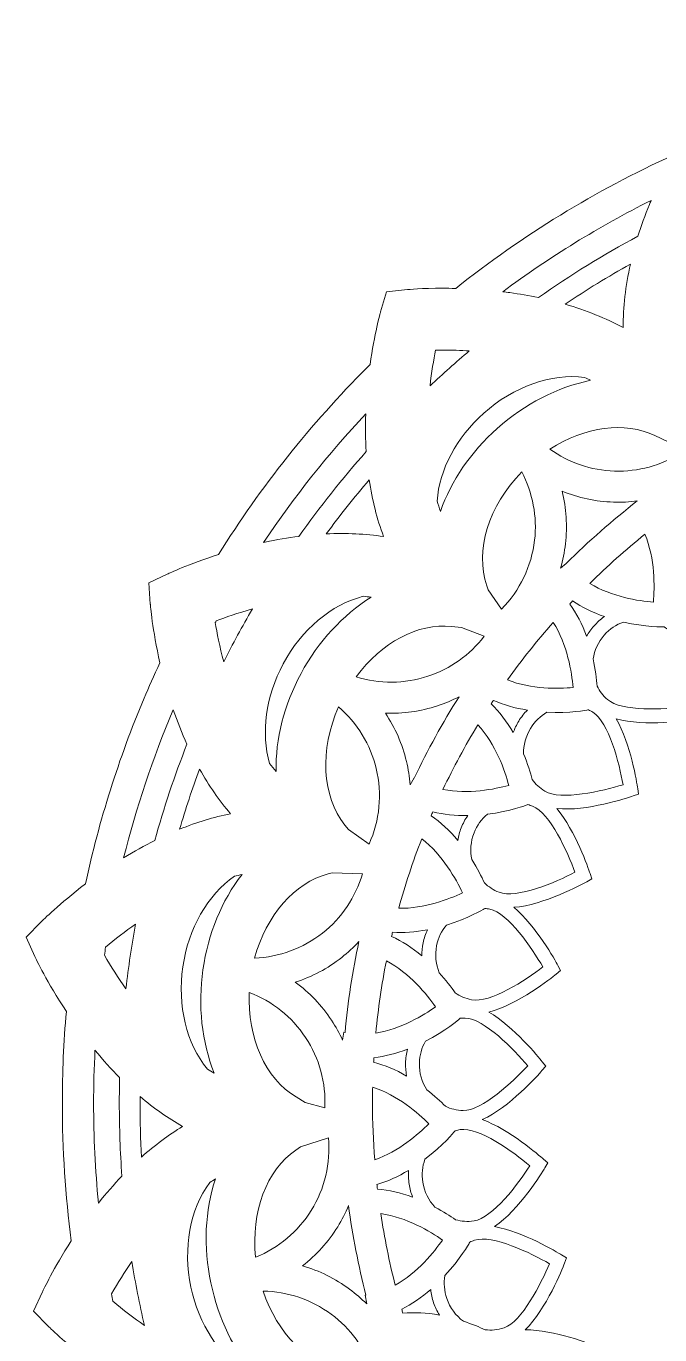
# Model space of a CAD drawing. Header units: millimetres. Extents: x 37 to 1687, y -819 to -120.
# Drawn here: x 1036.1 to 1127.8, y -319.3 to -129.8 of the extents above; entities that cross this region are included whole.
import ezdxf

# ---------------------------------------------------------------- set-up
doc = ezdxf.new("R2010")
doc.units = ezdxf.units.MM
doc.header["$MEASUREMENT"] = 0
doc.layers.add('Layer 5', color=7, linetype='Continuous')

msp = doc.modelspace()

# ---------------------------------------------------------------- linework, layer by layer
at = {"layer": 'Layer 5', "lineweight": 0}
for points, knots in [([(1346.77, -307.06), (1346.6, -306.69), (1345.06, -303.38), (1342.23, -299.1), (1342.62, -294.7), (1342.81, -290.22), (1342.81, -285.78), (1342.81, -279.13), (1342.37, -272.43), (1341.51, -265.88), (1344.12, -261.87), (1345.54, -258.81), (1345.69, -258.47), (1345.69, -258.47), (1346.97, -255.67), (1346.97, -255.67), (1346.97, -255.67), (1344.8, -253.47), (1344.8, -253.47), (1344.52, -253.19), (1341.99, -250.65), (1337.95, -247.65), (1336.13, -240.68), (1333.78, -233.77), (1330.96, -227.11), (1329.4, -223.42), (1327.64, -219.69), (1325.72, -216.01), (1326.71, -211.51), (1326.96, -208.3), (1326.97, -208.17), (1326.97, -208.17), (1327.2, -205.11), (1327.2, -205.11), (1327.2, -205.11), (1324.42, -203.78), (1324.42, -203.78), (1324.29, -203.72), (1321.23, -202.27), (1316.62, -200.84), (1311.35, -193.12), (1305.31, -185.84), (1298.66, -179.19), (1296.97, -177.5), (1295.19, -175.81), (1293.39, -174.17), (1292.77, -170.05), (1292, -167.34), (1291.97, -167.22), (1291.97, -167.22), (1291.13, -164.28), (1291.13, -164.28), (1291.13, -164.28), (1288.08, -163.98), (1288.08, -163.98), (1287.86, -163.96), (1285.88, -163.78), (1282.93, -163.78), (1282.19, -163.78), (1281.44, -163.79), (1280.68, -163.81), (1271.39, -157.05), (1261.32, -151.36), (1250.74, -146.88), (1249.96, -146.55), (1249.13, -146.21), (1248.21, -145.84), (1246.41, -142.65), (1244.97, -140.67), (1244.91, -140.58), (1244.91, -140.58), (1243.12, -138.12), (1243.12, -138.12), (1243.12, -138.12), (1240.16, -138.87), (1240.16, -138.87), (1240.05, -138.9), (1237.52, -139.54), (1233.91, -140.92), (1221.7, -137.39), (1209.01, -135.43), (1196.17, -135.09), (1193.57, -132.89), (1191.69, -131.61), (1191.48, -131.47), (1191.48, -131.47), (1188.96, -129.77), (1188.96, -129.77), (1188.96, -129.77), (1186.44, -131.47), (1186.44, -131.47), (1186.21, -131.62), (1184.16, -133.02), (1181.37, -135.41), (1168.61, -136.3), (1156.03, -138.8), (1143.98, -142.86), (1140.68, -141.62), (1138.39, -141.03), (1138.13, -140.96), (1138.13, -140.96), (1135.17, -140.22), (1135.17, -140.22), (1135.17, -140.22), (1133.38, -142.68), (1133.38, -142.68), (1133.31, -142.78), (1131.73, -144.96), (1129.8, -148.45), (1118.56, -153.55), (1107.96, -160.04), (1098.28, -167.75), (1097.56, -167.73), (1096.98, -167.72), (1096.44, -167.72), (1093.38, -167.72), (1091.37, -167.92), (1091.29, -167.92), (1091.29, -167.92), (1088.24, -168.22), (1088.24, -168.22), (1088.24, -168.22), (1087.4, -171.16), (1087.4, -171.16), (1087.36, -171.29), (1086.51, -174.32), (1085.88, -178.78), (1085.86, -178.8), (1085.83, -178.83), (1085.8, -178.86), (1085.69, -178.97), (1085.58, -179.08), (1085.46, -179.19), (1077.27, -187.39), (1070.03, -196.5), (1063.95, -206.28), (1059.58, -207.68), (1056.72, -209.03), (1056.6, -209.09), (1056.6, -209.09), (1053.82, -210.41), (1053.82, -210.41), (1053.82, -210.41), (1054.05, -213.47), (1054.05, -213.47), (1054.06, -213.62), (1054.34, -217.15), (1055.45, -221.98), (1054.58, -223.84), (1053.83, -225.51), (1053.16, -227.11), (1049.48, -235.79), (1046.63, -244.84), (1044.66, -254.01), (1040.86, -256.88), (1038.5, -259.24), (1038.24, -259.51), (1038.24, -259.51), (1036.07, -261.7), (1036.07, -261.7), (1036.07, -261.7), (1037.35, -264.51), (1037.35, -264.51), (1037.52, -264.88), (1039.06, -268.2), (1041.89, -272.47), (1041.5, -276.87), (1041.31, -281.35), (1041.31, -285.78), (1041.31, -292.44), (1041.75, -299.14), (1042.61, -305.69), (1040.01, -309.69), (1038.59, -312.76), (1038.43, -313.1), (1038.43, -313.1), (1037.15, -315.9), (1037.15, -315.9), (1037.15, -315.9), (1039.32, -318.1), (1039.32, -318.1), (1039.6, -318.38), (1042.13, -320.91), (1046.17, -323.92), (1047.99, -330.9), (1050.34, -337.8), (1053.16, -344.46), (1054.72, -348.15), (1056.48, -351.88), (1058.4, -355.56), (1057.42, -360.05), (1057.16, -363.26), (1057.15, -363.4), (1057.15, -363.4), (1056.92, -366.46), (1056.92, -366.46), (1056.92, -366.46), (1059.7, -367.79), (1059.7, -367.79), (1059.83, -367.85), (1062.9, -369.3), (1067.5, -370.73), (1072.77, -378.45), (1078.81, -385.73), (1085.46, -392.38), (1087.15, -394.07), (1088.92, -395.76), (1090.73, -397.4), (1091.33, -401.4), (1092.07, -404.05), (1092.15, -404.35), (1092.15, -404.35), (1092.99, -407.28), (1092.99, -407.28), (1092.99, -407.28), (1096.04, -407.59), (1096.04, -407.59), (1096.12, -407.59), (1098.11, -407.79), (1101.19, -407.79), (1101.92, -407.79), (1102.68, -407.78), (1103.45, -407.76), (1112.73, -414.52), (1122.8, -420.21), (1133.38, -424.69), (1134.15, -425.01), (1134.98, -425.35), (1135.91, -425.73), (1137.66, -428.83), (1139.05, -430.77), (1139.21, -430.98), (1139.21, -430.98), (1141, -433.45), (1141, -433.45), (1141, -433.45), (1143.96, -432.7), (1143.96, -432.7), (1144.07, -432.67), (1146.6, -432.03), (1150.21, -430.65), (1162.42, -434.18), (1175.11, -436.14), (1187.95, -436.48), (1190.54, -438.67), (1192.43, -439.96), (1192.64, -440.1), (1192.64, -440.1), (1195.16, -441.8), (1195.16, -441.8), (1195.16, -441.8), (1197.68, -440.1), (1197.68, -440.1), (1197.91, -439.95), (1199.96, -438.55), (1202.75, -436.16), (1215.51, -435.27), (1228.09, -432.77), (1240.14, -428.71), (1243.53, -429.98), (1245.89, -430.58), (1245.99, -430.6), (1245.99, -430.6), (1248.95, -431.35), (1248.95, -431.35), (1248.95, -431.35), (1250.74, -428.89), (1250.74, -428.89), (1250.81, -428.79), (1252.4, -426.61), (1254.33, -423.12), (1265.57, -418.02), (1276.17, -411.53), (1285.84, -403.82), (1286.55, -403.84), (1287.13, -403.85), (1287.68, -403.85), (1290.75, -403.85), (1292.75, -403.65), (1292.83, -403.65), (1292.83, -403.65), (1295.88, -403.34), (1295.88, -403.34), (1295.88, -403.34), (1296.72, -400.41), (1296.72, -400.41), (1296.76, -400.28), (1297.61, -397.26), (1298.24, -392.79), (1298.27, -392.76), (1298.3, -392.73), (1298.33, -392.7), (1298.44, -392.6), (1298.55, -392.49), (1298.66, -392.38), (1306.85, -384.18), (1314.09, -375.07), (1320.17, -365.28), (1324.42, -363.93), (1327.21, -362.62), (1327.52, -362.48), (1327.52, -362.48), (1330.3, -361.15), (1330.3, -361.15), (1330.3, -361.15), (1330.07, -358.1), (1330.07, -358.1), (1330.06, -357.95), (1329.79, -354.43), (1328.67, -349.58), (1329.54, -347.73), (1330.29, -346.05), (1330.96, -344.46), (1334.64, -335.78), (1337.5, -326.73), (1339.46, -317.56), (1343.26, -314.69), (1345.62, -312.33), (1345.88, -312.06), (1345.88, -312.06), (1348.05, -309.87), (1348.05, -309.87), (1348.05, -309.87), (1346.77, -307.06), (1346.77, -307.06)], [0, 0, 0, 0, 1, 1, 1, 2, 2, 2, 3, 3, 3, 4, 4, 4, 5, 5, 5, 6, 6, 6, 7, 7, 7, 8, 8, 8, 9, 9, 9, 10, 10, 10, 11, 11, 11, 12, 12, 12, 13, 13, 13, 14, 14, 14, 15, 15, 15, 16, 16, 16, 17, 17, 17, 18, 18, 18, 19, 19, 19, 20, 20, 20, 21, 21, 21, 22, 22, 22, 23, 23, 23, 24, 24, 24, 25, 25, 25, 26, 26, 26, 27, 27, 27, 28, 28, 28, 29, 29, 29, 30, 30, 30, 31, 31, 31, 32, 32, 32, 33, 33, 33, 34, 34, 34, 35, 35, 35, 36, 36, 36, 37, 37, 37, 38, 38, 38, 39, 39, 39, 40, 40, 40, 41, 41, 41, 42, 42, 42, 43, 43, 43, 44, 44, 44, 45, 45, 45, 46, 46, 46, 47, 47, 47, 48, 48, 48, 49, 49, 49, 50, 50, 50, 51, 51, 51, 52, 52, 52, 53, 53, 53, 54, 54, 54, 55, 55, 55, 56, 56, 56, 57, 57, 57, 58, 58, 58, 59, 59, 59, 60, 60, 60, 61, 61, 61, 62, 62, 62, 63, 63, 63, 64, 64, 64, 65, 65, 65, 66, 66, 66, 67, 67, 67, 68, 68, 68, 69, 69, 69, 70, 70, 70, 71, 71, 71, 72, 72, 72, 73, 73, 73, 74, 74, 74, 75, 75, 75, 76, 76, 76, 77, 77, 77, 78, 78, 78, 79, 79, 79, 80, 80, 80, 81, 81, 81, 82, 82, 82, 83, 83, 83, 84, 84, 84, 85, 85, 85, 86, 86, 86, 87, 87, 87, 88, 88, 88, 89, 89, 89, 90, 90, 90, 91, 91, 91, 92, 92, 92, 93, 93, 93, 94, 94, 94, 95, 95, 95, 96, 96, 96, 97, 97, 97, 98, 98, 98, 99, 99, 99, 100, 100, 100, 101, 101, 101, 102, 102, 102, 103, 103, 103, 104, 104, 104, 105, 105, 105, 106, 106, 106, 107, 107, 107, 108, 108, 108, 108]), ([(1126.59, -155), (1126.51, -155.2), (1126.43, -155.4), (1126.34, -155.6), (1125.71, -157.14), (1125.15, -158.67), (1124.67, -160.19), (1119.69, -162.87), (1114.88, -165.83), (1110.26, -169.08), (1108.91, -168.79), (1107.52, -168.55), (1106.11, -168.36), (1105.78, -168.31), (1105.44, -168.27), (1105.09, -168.23), (1111.86, -163.21), (1119.08, -158.77), (1126.59, -155)], [0, 0, 0, 0, 1, 1, 1, 2, 2, 2, 3, 3, 3, 4, 4, 4, 5, 5, 5, 6, 6, 6, 6]), ([(1122.54, -173.41), (1120.03, -172.06), (1117.2, -170.93), (1114.14, -170.04), (1117.21, -167.97), (1120.36, -166.03), (1123.59, -164.22), (1122.87, -167.4), (1122.51, -170.5), (1122.54, -173.41)], [0, 0, 0, 0, 1, 1, 1, 2, 2, 2, 3, 3, 3, 3]), ([(1096.44, -176.68), (1097.72, -176.68), (1098.99, -176.73), (1100.25, -176.8), (1098.32, -178.43), (1096.42, -180.12), (1094.57, -181.87), (1094.79, -179.85), (1095.09, -178.08), (1095.36, -176.69), (1095.71, -176.69), (1096.07, -176.68), (1096.44, -176.68)], [0, 0, 0, 0, 1, 1, 1, 2, 2, 2, 3, 3, 3, 4, 4, 4, 4]), ([(1104.31, -188.02), (1100.44, -191.48), (1097.63, -195.59), (1096.07, -200.04), (1095.9, -199.55), (1095.74, -199.05), (1095.59, -198.54), (1095.92, -194), (1098.38, -189.37), (1102.34, -185.83), (1106.68, -181.95), (1112.14, -180.02), (1116.96, -180.64), (1117.25, -180.77), (1117.54, -180.92), (1117.82, -181.06), (1113.01, -182.05), (1108.28, -184.47), (1104.31, -188.02)], [0, 0, 0, 0, 1, 1, 1, 2, 2, 2, 3, 3, 3, 4, 4, 4, 5, 5, 5, 6, 6, 6, 6]), ([(1085.25, -185.93), (1085.19, -187.79), (1085.21, -189.61), (1085.33, -191.38), (1081.84, -195.31), (1078.59, -199.4), (1075.58, -203.66), (1073.97, -203.86), (1072.33, -204.14), (1070.68, -204.49), (1070.61, -204.5), (1070.54, -204.52), (1070.47, -204.54), (1074.86, -197.98), (1079.82, -191.73), (1085.25, -185.93)], [0, 0, 0, 0, 1, 1, 1, 2, 2, 2, 3, 3, 3, 4, 4, 4, 5, 5, 5, 5]), ([(1121.3, -194.2), (1117.87, -194.1), (1114.65, -193), (1111.91, -191.02), (1117.03, -187.74), (1122.78, -186.98), (1127.13, -189.06), (1127.13, -189.06), (1129.06, -189.99), (1129.06, -189.99), (1129.06, -189.99), (1130.89, -191.59), (1130.89, -191.59), (1128.02, -193.41), (1124.72, -194.31), (1121.3, -194.2)], [0, 0, 0, 0, 1, 1, 1, 2, 2, 2, 3, 3, 3, 4, 4, 4, 5, 5, 5, 5]), ([(1109.71, -204.22), (1109.27, -207.99), (1107.59, -211.5), (1104.92, -214.2), (1104.92, -214.2), (1102.99, -211.39), (1102.99, -211.39), (1102.99, -211.39), (1102.79, -210.81), (1102.79, -210.81), (1101.03, -205.75), (1103.06, -199.23), (1107.84, -194.33), (1109.44, -197.34), (1110.1, -200.81), (1109.71, -204.22)], [0, 0, 0, 0, 1, 1, 1, 2, 2, 2, 3, 3, 3, 4, 4, 4, 5, 5, 5, 5]), ([(1087.84, -203.68), (1085.24, -203.29), (1082.45, -203.17), (1079.53, -203.31), (1081.51, -200.63), (1083.58, -198.01), (1085.75, -195.46), (1086.19, -198.4), (1086.89, -201.16), (1087.84, -203.68)], [0, 0, 0, 0, 1, 1, 1, 2, 2, 2, 3, 3, 3, 3]), ([(1239.07, -350.68), (1239.07, -350.68), (1238.9, -351.5), (1238.9, -351.5), (1238.74, -352.29), (1237.64, -357.88), (1238.36, -362.04), (1234.86, -359.52), (1228.73, -358.26), (1227.89, -358.1), (1227.89, -358.1), (1227.07, -357.94), (1227.07, -357.94), (1227.07, -357.94), (1226.77, -358.71), (1226.77, -358.71), (1226.47, -359.47), (1224.42, -364.78), (1224.41, -369.01), (1221.39, -365.92), (1215.57, -363.61), (1214.77, -363.31), (1214.77, -363.31), (1214, -363.01), (1214, -363.01), (1214, -363.01), (1213.56, -363.71), (1213.56, -363.71), (1213.14, -364.41), (1210.2, -369.28), (1209.45, -373.44), (1207.02, -369.88), (1201.69, -366.6), (1200.96, -366.16), (1200.96, -366.16), (1200.25, -365.73), (1200.25, -365.73), (1200.25, -365.73), (1199.69, -366.35), (1199.69, -366.35), (1199.15, -366.96), (1195.41, -371.25), (1193.96, -375.21), (1192.18, -371.28), (1187.5, -367.12), (1186.85, -366.56), (1186.85, -366.56), (1186.23, -366.02), (1186.23, -366.02), (1186.23, -366.02), (1185.58, -366.53), (1185.58, -366.53), (1184.94, -367.04), (1180.51, -370.61), (1178.39, -374.27), (1177.32, -370.08), (1173.43, -365.18), (1172.89, -364.51), (1172.89, -364.51), (1172.37, -363.87), (1172.37, -363.87), (1172.37, -363.87), (1171.64, -364.26), (1171.64, -364.26), (1170.92, -364.65), (1165.94, -367.4), (1163.22, -370.63), (1162.89, -366.33), (1159.92, -360.82), (1159.5, -360.07), (1159.5, -360.07), (1159.1, -359.35), (1159.1, -359.35), (1159.1, -359.35), (1158.31, -359.61), (1158.31, -359.61), (1157.54, -359.86), (1152.15, -361.7), (1148.91, -364.41), (1149.34, -360.12), (1147.37, -354.18), (1147.09, -353.37), (1147.09, -353.37), (1146.82, -352.59), (1146.82, -352.59), (1146.82, -352.59), (1146, -352.71), (1146, -352.71), (1145.19, -352.82), (1139.56, -353.7), (1135.9, -355.81), (1137.07, -351.65), (1136.16, -345.46), (1136.02, -344.62), (1136.02, -344.62), (1135.89, -343.8), (1135.89, -343.8), (1135.89, -343.8), (1135.06, -343.77), (1135.06, -343.77), (1134.25, -343.75), (1128.56, -343.64), (1124.58, -345.08), (1126.46, -341.19), (1126.63, -334.93), (1126.64, -334.07), (1126.64, -334.07), (1126.66, -333.25), (1126.66, -333.25), (1126.66, -333.25), (1125.85, -333.08), (1125.85, -333.08), (1125.05, -332.91), (1119.46, -331.82), (1115.3, -332.54), (1117.82, -329.04), (1119.08, -322.91), (1119.24, -322.06), (1119.24, -322.06), (1119.4, -321.25), (1119.4, -321.25), (1119.4, -321.25), (1118.63, -320.94), (1118.63, -320.94), (1117.87, -320.64), (1112.56, -318.59), (1108.34, -318.58), (1111.43, -315.57), (1113.73, -309.75), (1114.04, -308.95), (1114.04, -308.95), (1114.33, -308.18), (1114.33, -308.18), (1114.33, -308.18), (1113.63, -307.74), (1113.63, -307.74), (1112.93, -307.31), (1108.06, -304.37), (1103.9, -303.63), (1107.47, -301.2), (1110.75, -295.87), (1111.19, -295.13), (1111.19, -295.13), (1111.61, -294.42), (1111.61, -294.42), (1111.61, -294.42), (1111, -293.87), (1111, -293.87), (1110.39, -293.33), (1106.1, -289.59), (1102.13, -288.13), (1106.06, -286.36), (1110.22, -281.68), (1110.78, -281.03), (1110.78, -281.03), (1111.33, -280.4), (1111.33, -280.4), (1111.33, -280.4), (1110.81, -279.75), (1110.81, -279.75), (1110.31, -279.11), (1106.73, -274.68), (1103.08, -272.56), (1107.26, -271.5), (1112.16, -267.61), (1112.83, -267.07), (1112.83, -267.07), (1113.47, -266.55), (1113.47, -266.55), (1113.47, -266.55), (1113.08, -265.82), (1113.08, -265.82), (1112.7, -265.1), (1109.94, -260.12), (1106.71, -257.39), (1111.02, -257.07), (1116.52, -254.1), (1117.27, -253.68), (1117.27, -253.68), (1118, -253.28), (1118, -253.28), (1118, -253.28), (1117.74, -252.49), (1117.74, -252.49), (1117.48, -251.72), (1115.64, -246.33), (1112.93, -243.09), (1117.22, -243.52), (1123.16, -241.54), (1123.97, -241.26), (1123.97, -241.26), (1124.76, -240.99), (1124.76, -240.99), (1124.76, -240.99), (1124.64, -240.17), (1124.64, -240.17), (1124.52, -239.37), (1123.64, -233.74), (1121.53, -230.08), (1125.69, -231.25), (1131.88, -230.33), (1132.73, -230.2), (1132.73, -230.2), (1133.54, -230.07), (1133.54, -230.07), (1133.54, -230.07), (1133.57, -229.24), (1133.57, -229.24), (1133.59, -228.42), (1133.7, -222.73), (1132.27, -218.76), (1136.16, -220.63), (1142.41, -220.81), (1143.27, -220.82), (1143.27, -220.82), (1144.1, -220.84), (1144.1, -220.84), (1144.1, -220.84), (1144.27, -220.02), (1144.27, -220.02), (1144.43, -219.23), (1145.53, -213.64), (1144.8, -209.48), (1148.31, -212), (1154.44, -213.25), (1155.28, -213.42), (1155.28, -213.42), (1156.09, -213.58), (1156.09, -213.58), (1156.09, -213.58), (1156.4, -212.81), (1156.4, -212.81), (1156.7, -212.05), (1158.75, -206.74), (1158.76, -202.51), (1161.77, -205.6), (1167.59, -207.91), (1168.39, -208.21), (1168.39, -208.21), (1169.17, -208.51), (1169.17, -208.51), (1169.17, -208.51), (1169.6, -207.81), (1169.6, -207.81), (1170.03, -207.11), (1172.97, -202.24), (1173.71, -198.08), (1176.15, -201.64), (1181.48, -204.92), (1182.21, -205.36), (1182.21, -205.36), (1182.92, -205.79), (1182.92, -205.79), (1182.92, -205.79), (1183.47, -205.17), (1183.47, -205.17), (1184.02, -204.56), (1187.76, -200.27), (1189.21, -196.31), (1190.99, -200.24), (1195.67, -204.4), (1196.31, -204.96), (1196.31, -204.96), (1196.94, -205.5), (1196.94, -205.5), (1196.94, -205.5), (1197.59, -204.99), (1197.59, -204.99), (1198.23, -204.48), (1202.66, -200.91), (1204.78, -197.25), (1205.85, -201.44), (1209.73, -206.34), (1210.27, -207.01), (1210.27, -207.01), (1210.79, -207.65), (1210.79, -207.65), (1210.79, -207.65), (1211.52, -207.26), (1211.52, -207.26), (1212.24, -206.87), (1217.23, -204.12), (1219.95, -200.89), (1220.27, -205.19), (1223.25, -210.7), (1223.66, -211.45), (1223.66, -211.45), (1224.07, -212.17), (1224.07, -212.17), (1224.07, -212.17), (1224.85, -211.91), (1224.85, -211.91), (1225.63, -211.66), (1231.01, -209.81), (1234.25, -207.11), (1233.83, -211.4), (1235.8, -217.34), (1236.08, -218.15), (1236.08, -218.15), (1236.35, -218.93), (1236.35, -218.93), (1236.35, -218.93), (1237.17, -218.81), (1237.17, -218.81), (1237.98, -218.7), (1243.6, -217.82), (1247.26, -215.71), (1246.1, -219.87), (1247.01, -226.06), (1247.15, -226.9), (1247.15, -226.9), (1247.27, -227.72), (1247.27, -227.72), (1247.27, -227.72), (1248.1, -227.75), (1248.1, -227.75), (1248.92, -227.77), (1254.61, -227.88), (1258.58, -226.44), (1256.71, -230.33), (1256.54, -236.59), (1256.52, -237.45), (1256.52, -237.45), (1256.51, -238.27), (1256.51, -238.27), (1256.51, -238.27), (1257.32, -238.44), (1257.32, -238.44), (1258.12, -238.61), (1263.7, -239.7), (1267.87, -238.98), (1265.35, -242.48), (1264.09, -248.61), (1263.92, -249.46), (1263.92, -249.46), (1263.77, -250.27), (1263.77, -250.27), (1263.77, -250.27), (1264.54, -250.58), (1264.54, -250.58), (1265.29, -250.88), (1270.6, -252.93), (1274.83, -252.94), (1271.74, -255.95), (1269.44, -261.77), (1269.13, -262.57), (1269.13, -262.57), (1268.83, -263.34), (1268.83, -263.34), (1268.83, -263.34), (1269.54, -263.78), (1269.54, -263.78), (1270.23, -264.21), (1275.11, -267.15), (1279.26, -267.89), (1275.7, -270.32), (1272.42, -275.65), (1271.98, -276.39), (1271.98, -276.39), (1271.55, -277.1), (1271.55, -277.1), (1271.55, -277.1), (1272.17, -277.65), (1272.17, -277.65), (1272.78, -278.19), (1277.07, -281.93), (1281.04, -283.39), (1277.1, -285.16), (1272.95, -289.84), (1272.38, -290.49), (1272.38, -290.49), (1271.84, -291.12), (1271.84, -291.12), (1271.84, -291.12), (1272.35, -291.77), (1272.35, -291.77), (1272.86, -292.41), (1276.43, -296.84), (1280.09, -298.96), (1275.91, -300.02), (1271, -303.91), (1270.34, -304.45), (1270.34, -304.45), (1269.69, -304.97), (1269.69, -304.97), (1269.69, -304.97), (1270.08, -305.7), (1270.08, -305.7), (1270.47, -306.42), (1273.22, -311.4), (1276.45, -314.13), (1272.15, -314.45), (1266.64, -317.42), (1265.89, -317.84), (1265.89, -317.84), (1265.17, -318.24), (1265.17, -318.24), (1265.17, -318.24), (1265.43, -319.03), (1265.43, -319.03), (1265.69, -319.8), (1267.53, -325.19), (1270.24, -328.43), (1265.94, -328), (1260.01, -329.98), (1259.19, -330.26), (1259.19, -330.26), (1258.41, -330.53), (1258.41, -330.53), (1258.41, -330.53), (1258.53, -331.35), (1258.53, -331.35), (1258.65, -332.15), (1259.53, -337.78), (1261.63, -341.44), (1257.48, -340.27), (1251.29, -341.19), (1250.44, -341.32), (1250.44, -341.32), (1249.62, -341.45), (1249.62, -341.45), (1249.62, -341.45), (1249.6, -342.28), (1249.6, -342.28), (1249.57, -343.1), (1249.46, -348.79), (1250.9, -352.76), (1247.01, -350.89), (1240.76, -350.71), (1239.9, -350.7), (1239.9, -350.7), (1239.07, -350.68), (1239.07, -350.68)], [0, 0, 0, 0, 1, 1, 1, 2, 2, 2, 3, 3, 3, 4, 4, 4, 5, 5, 5, 6, 6, 6, 7, 7, 7, 8, 8, 8, 9, 9, 9, 10, 10, 10, 11, 11, 11, 12, 12, 12, 13, 13, 13, 14, 14, 14, 15, 15, 15, 16, 16, 16, 17, 17, 17, 18, 18, 18, 19, 19, 19, 20, 20, 20, 21, 21, 21, 22, 22, 22, 23, 23, 23, 24, 24, 24, 25, 25, 25, 26, 26, 26, 27, 27, 27, 28, 28, 28, 29, 29, 29, 30, 30, 30, 31, 31, 31, 32, 32, 32, 33, 33, 33, 34, 34, 34, 35, 35, 35, 36, 36, 36, 37, 37, 37, 38, 38, 38, 39, 39, 39, 40, 40, 40, 41, 41, 41, 42, 42, 42, 43, 43, 43, 44, 44, 44, 45, 45, 45, 46, 46, 46, 47, 47, 47, 48, 48, 48, 49, 49, 49, 50, 50, 50, 51, 51, 51, 52, 52, 52, 53, 53, 53, 54, 54, 54, 55, 55, 55, 56, 56, 56, 57, 57, 57, 58, 58, 58, 59, 59, 59, 60, 60, 60, 61, 61, 61, 62, 62, 62, 63, 63, 63, 64, 64, 64, 65, 65, 65, 66, 66, 66, 67, 67, 67, 68, 68, 68, 69, 69, 69, 70, 70, 70, 71, 71, 71, 72, 72, 72, 73, 73, 73, 74, 74, 74, 75, 75, 75, 76, 76, 76, 77, 77, 77, 78, 78, 78, 79, 79, 79, 80, 80, 80, 81, 81, 81, 82, 82, 82, 83, 83, 83, 84, 84, 84, 85, 85, 85, 86, 86, 86, 87, 87, 87, 88, 88, 88, 89, 89, 89, 90, 90, 90, 91, 91, 91, 92, 92, 92, 93, 93, 93, 94, 94, 94, 95, 95, 95, 96, 96, 96, 97, 97, 97, 98, 98, 98, 99, 99, 99, 100, 100, 100, 101, 101, 101, 102, 102, 102, 103, 103, 103, 104, 104, 104, 105, 105, 105, 106, 106, 106, 107, 107, 107, 108, 108, 108, 109, 109, 109, 110, 110, 110, 111, 111, 111, 112, 112, 112, 113, 113, 113, 114, 114, 114, 115, 115, 115, 116, 116, 116, 117, 117, 117, 118, 118, 118, 119, 119, 119, 120, 120, 120, 121, 121, 121, 122, 122, 122, 123, 123, 123, 124, 124, 124, 125, 125, 125, 126, 126, 126, 127, 127, 127, 128, 128, 128, 129, 129, 129, 130, 130, 130, 131, 131, 131, 132, 132, 132, 133, 133, 133, 134, 134, 134, 135, 135, 135, 136, 136, 136, 137, 137, 137, 138, 138, 138, 139, 139, 139, 140, 140, 140, 141, 141, 141, 142, 142, 142, 143, 143, 143, 144, 144, 144, 144]), ([(1113.7, -197.12), (1116.06, -198.09), (1118.56, -198.62), (1121.15, -198.7), (1122.3, -198.74), (1123.45, -198.68), (1124.59, -198.53), (1120.97, -201.34), (1117.52, -204.37), (1114.3, -207.57), (1114.3, -207.57), (1113.47, -208.27), (1113.47, -208.27), (1113.8, -207.12), (1114.04, -205.94), (1114.18, -204.73), (1114.47, -202.15), (1114.31, -199.6), (1113.7, -197.12)], [0, 0, 0, 0, 1, 1, 1, 2, 2, 2, 3, 3, 3, 4, 4, 4, 5, 5, 5, 6, 6, 6, 6]), ([(1126.91, -213.2), (1124.79, -213.02), (1120.92, -212.43), (1117.71, -210.47), (1120.23, -207.99), (1122.9, -205.6), (1125.68, -203.35), (1127.19, -206.92), (1127.1, -211.01), (1126.91, -213.2)], [0, 0, 0, 0, 1, 1, 1, 2, 2, 2, 3, 3, 3, 3]), ([(1063.57, -215.93), (1063.57, -215.93), (1063.59, -215.9), (1063.59, -215.9), (1064.93, -215.39), (1066.73, -214.77), (1068.83, -214.18), (1067.37, -216.69), (1065.99, -219.25), (1064.68, -221.85), (1064.1, -219.61), (1063.71, -217.62), (1063.46, -216.12), (1063.5, -216.06), (1063.54, -215.99), (1063.57, -215.93)], [0, 0, 0, 0, 1, 1, 1, 2, 2, 2, 3, 3, 3, 4, 4, 4, 5, 5, 5, 5]), ([(1075.88, -223.53), (1073.42, -228.13), (1072.18, -232.99), (1072.26, -237.72), (1071.94, -237.35), (1071.63, -236.95), (1071.33, -236.55), (1070.05, -232.19), (1070.78, -226.81), (1073.29, -222.14), (1075.96, -217.16), (1080.29, -213.51), (1084.9, -212.34), (1085.28, -212.37), (1085.66, -212.42), (1086.04, -212.47), (1081.92, -215.05), (1078.36, -218.91), (1075.88, -223.53)], [0, 0, 0, 0, 1, 1, 1, 2, 2, 2, 3, 3, 3, 4, 4, 4, 5, 5, 5, 6, 6, 6, 6]), ([(1117.24, -218.13), (1116.6, -216.38), (1115.79, -214.82), (1114.81, -213.46), (1114.95, -213.31), (1115.08, -213.17), (1115.22, -213.02), (1116.57, -213.94), (1118.11, -214.69), (1119.82, -215.28), (1119.27, -215.67), (1118.76, -216.13), (1118.3, -216.65), (1117.89, -217.12), (1117.54, -217.61), (1117.24, -218.13)], [0, 0, 0, 0, 1, 1, 1, 2, 2, 2, 3, 3, 3, 4, 4, 4, 5, 5, 5, 5]), ([(1131.58, -228.34), (1128.5, -228.73), (1122.31, -229.09), (1120.26, -227.29), (1119.62, -226.73), (1119.13, -226.07), (1118.77, -225.35), (1118.69, -224.33), (1118.52, -222.95), (1118.19, -221.4), (1118.38, -220.18), (1118.91, -218.98), (1119.8, -217.97), (1120.58, -217.08), (1121.54, -216.45), (1122.57, -216.07), (1125.78, -216.8), (1128.35, -216.78), (1128.46, -216.78), (1128.46, -216.78), (1128.5, -216.78), (1128.5, -216.78), (1128.71, -216.92), (1128.91, -217.07), (1129.1, -217.24), (1131.15, -219.04), (1131.58, -225.24), (1131.58, -228.34)], [0, 0, 0, 0, 1, 1, 1, 2, 2, 2, 3, 3, 3, 4, 4, 4, 5, 5, 5, 6, 6, 6, 7, 7, 7, 8, 8, 8, 9, 9, 9, 9]), ([(1097.68, -216.7), (1097.68, -216.7), (1099.12, -216.84), (1099.12, -216.84), (1099.12, -216.84), (1102.41, -218.13), (1102.41, -218.13), (1100.33, -220.85), (1097.53, -222.85), (1094.24, -223.93), (1090.87, -225.04), (1087.22, -225.06), (1083.86, -224), (1087.56, -219), (1092.79, -216.22), (1097.68, -216.7)], [0, 0, 0, 0, 1, 1, 1, 2, 2, 2, 3, 3, 3, 4, 4, 4, 5, 5, 5, 5]), ([(1115.28, -225.55), (1113.17, -225.74), (1109.27, -225.82), (1105.78, -224.46), (1107.82, -221.6), (1110.04, -218.8), (1112.4, -216.12), (1114.47, -219.36), (1115.09, -223.37), (1115.28, -225.55)], [0, 0, 0, 0, 1, 1, 1, 2, 2, 2, 3, 3, 3, 3]), ([(1092.29, -238.66), (1092.29, -238.66), (1092.25, -238.64), (1092.25, -238.64), (1092.25, -238.64), (1091.68, -239.63), (1091.68, -239.63), (1091.6, -238.5), (1091.42, -237.37), (1091.15, -236.25), (1090.55, -233.73), (1089.52, -231.39), (1088.1, -229.27), (1090.65, -229.37), (1093.18, -229.01), (1095.65, -228.2), (1096.73, -227.85), (1097.77, -227.41), (1098.78, -226.89), (1096.38, -230.68), (1094.21, -234.62), (1092.29, -238.66)], [0, 0, 0, 0, 1, 1, 1, 2, 2, 2, 3, 3, 3, 4, 4, 4, 5, 5, 5, 6, 6, 6, 7, 7, 7, 7]), ([(1106.62, -232.09), (1105.69, -230.48), (1104.62, -229.08), (1103.42, -227.91), (1103.53, -227.75), (1103.64, -227.58), (1103.75, -227.41), (1105.23, -228.07), (1106.88, -228.54), (1108.66, -228.83), (1108.19, -229.3), (1107.77, -229.83), (1107.41, -230.43), (1107.08, -230.96), (1106.82, -231.52), (1106.62, -232.09)], [0, 0, 0, 0, 1, 1, 1, 2, 2, 2, 3, 3, 3, 4, 4, 4, 5, 5, 5, 5]), ([(1057.33, -228.87), (1057.34, -228.84), (1057.36, -228.8), (1057.37, -228.77), (1057.97, -230.5), (1058.63, -232.17), (1059.36, -233.76), (1057.56, -238.34), (1056.01, -243), (1054.7, -247.71), (1053.21, -248.46), (1051.7, -249.3), (1050.19, -250.23), (1052.01, -242.96), (1054.4, -235.79), (1057.33, -228.87)], [0, 0, 0, 0, 1, 1, 1, 2, 2, 2, 3, 3, 3, 4, 4, 4, 5, 5, 5, 5]), ([(1082.77, -246.1), (1082.77, -246.1), (1082.25, -245.47), (1082.25, -245.47), (1078.89, -241.34), (1078.55, -234.57), (1081.31, -228.36), (1084.01, -230.67), (1085.94, -233.82), (1086.78, -237.3), (1087.65, -240.96), (1087.28, -244.8), (1085.74, -248.22), (1085.74, -248.22), (1082.77, -246.1), (1082.77, -246.1)], [0, 0, 0, 0, 1, 1, 1, 2, 2, 2, 3, 3, 3, 4, 4, 4, 5, 5, 5, 5]), ([(1109.37, -238.88), (1109.11, -237.9), (1108.71, -236.6), (1108.12, -235.17), (1108.09, -233.91), (1108.41, -232.63), (1109.12, -231.47), (1109.73, -230.46), (1110.56, -229.68), (1111.5, -229.13), (1114.81, -229.29), (1117.32, -228.82), (1117.43, -228.8), (1117.43, -228.8), (1117.5, -228.79), (1117.5, -228.79), (1117.72, -228.89), (1117.94, -229), (1118.15, -229.13), (1120.48, -230.55), (1121.98, -236.57), (1122.52, -239.63), (1119.56, -240.55), (1113.52, -241.98), (1111.19, -240.56), (1110.45, -240.11), (1109.84, -239.54), (1109.37, -238.88)], [0, 0, 0, 0, 1, 1, 1, 2, 2, 2, 3, 3, 3, 4, 4, 4, 5, 5, 5, 6, 6, 6, 7, 7, 7, 8, 8, 8, 9, 9, 9, 9]), ([(1105.97, -239.73), (1103.93, -240.28), (1100.11, -241.04), (1096.44, -240.31), (1097.96, -237.13), (1099.66, -233.99), (1101.5, -230.95), (1104.1, -233.78), (1105.41, -237.61), (1105.97, -239.73)], [0, 0, 0, 0, 1, 1, 1, 2, 2, 2, 3, 3, 3, 3]), ([(1065.67, -243.83), (1063.25, -244.31), (1060.79, -245.06), (1058.29, -246.08), (1059.16, -243.15), (1060.12, -240.25), (1061.19, -237.37), (1062.54, -239.77), (1064.04, -241.94), (1065.67, -243.83)], [0, 0, 0, 0, 1, 1, 1, 2, 2, 2, 3, 3, 3, 3]), ([(1104.56, -255.21), (1103.75, -254.89), (1103.03, -254.42), (1102.44, -253.84), (1102.03, -252.94), (1101.42, -251.75), (1100.61, -250.47), (1100.36, -249.23), (1100.44, -247.89), (1100.94, -246.61), (1101.37, -245.52), (1102.04, -244.61), (1102.87, -243.91), (1106.16, -243.49), (1108.55, -242.59), (1108.65, -242.56), (1108.65, -242.56), (1108.74, -242.52), (1108.74, -242.52), (1108.97, -242.58), (1109.2, -242.66), (1109.43, -242.74), (1111.97, -243.74), (1114.5, -249.41), (1115.56, -252.32), (1112.8, -253.75), (1107.1, -256.2), (1104.56, -255.21)], [0, 0, 0, 0, 1, 1, 1, 2, 2, 2, 3, 3, 3, 4, 4, 4, 5, 5, 5, 6, 6, 6, 7, 7, 7, 8, 8, 8, 9, 9, 9, 9]), ([(1094.72, -244.13), (1094.8, -243.94), (1094.88, -243.75), (1094.96, -243.56), (1096.53, -243.95), (1098.22, -244.13), (1100.02, -244.11), (1099.65, -244.65), (1099.33, -245.24), (1099.08, -245.88), (1098.85, -246.48), (1098.69, -247.08), (1098.59, -247.69), (1097.39, -246.26), (1096.1, -245.07), (1094.72, -244.13)], [0, 0, 0, 0, 1, 1, 1, 2, 2, 2, 3, 3, 3, 4, 4, 4, 5, 5, 5, 5]), ([(1090.03, -257.53), (1090.97, -254.13), (1092.09, -250.75), (1093.36, -247.46), (1096.4, -249.79), (1098.34, -253.33), (1099.26, -255.3), (1097.36, -256.2), (1093.75, -257.61), (1090.03, -257.53)], [0, 0, 0, 0, 1, 1, 1, 2, 2, 2, 3, 3, 3, 3]), ([(1063.3, -281.39), (1062.97, -281.21), (1062.64, -281.02), (1062.32, -280.82), (1059.28, -277.14), (1057.95, -271.62), (1058.76, -266.01), (1059.56, -260.47), (1062.35, -255.58), (1066.23, -252.89), (1066.6, -252.8), (1066.97, -252.72), (1067.34, -252.64), (1064.38, -256.44), (1062.44, -261.16), (1061.68, -266.43), (1060.93, -271.63), (1061.5, -276.86), (1063.3, -281.39)], [0, 0, 0, 0, 1, 1, 1, 2, 2, 2, 3, 3, 3, 4, 4, 4, 5, 5, 5, 6, 6, 6, 6]), ([(1079.83, -252.56), (1079.83, -252.56), (1080.4, -252.41), (1080.4, -252.41), (1080.4, -252.41), (1084.77, -252.54), (1084.77, -252.54), (1083.79, -255.92), (1081.76, -258.94), (1078.99, -261.12), (1076.17, -263.33), (1072.72, -264.6), (1069.16, -264.74), (1070.83, -258.54), (1074.94, -253.81), (1079.83, -252.56)], [0, 0, 0, 0, 1, 1, 1, 2, 2, 2, 3, 3, 3, 4, 4, 4, 5, 5, 5, 5]), ([(1100.58, -270.78), (1099.7, -270.61), (1098.91, -270.26), (1098.21, -269.78), (1097.65, -268.97), (1096.87, -267.94), (1095.89, -266.86), (1095.4, -265.66), (1095.25, -264.31), (1095.52, -262.95), (1095.75, -261.81), (1096.25, -260.79), (1096.94, -259.96), (1100.09, -258.98), (1102.3, -257.68), (1102.39, -257.63), (1102.39, -257.63), (1102.5, -257.56), (1102.5, -257.56), (1102.73, -257.58), (1102.97, -257.62), (1103.21, -257.66), (1105.89, -258.2), (1109.35, -263.35), (1110.91, -266.03), (1108.44, -267.91), (1103.25, -271.32), (1100.58, -270.78)], [0, 0, 0, 0, 1, 1, 1, 2, 2, 2, 3, 3, 3, 4, 4, 4, 5, 5, 5, 6, 6, 6, 7, 7, 7, 8, 8, 8, 9, 9, 9, 9]), ([(1047.58, -263.15), (1048.98, -261.97), (1050.43, -260.85), (1051.92, -259.81), (1051.35, -262.91), (1050.88, -266.04), (1050.51, -269.18), (1049.42, -267.63), (1048.37, -266), (1047.4, -264.31), (1047.46, -263.92), (1047.52, -263.54), (1047.58, -263.15)], [0, 0, 0, 0, 1, 1, 1, 2, 2, 2, 3, 3, 3, 4, 4, 4, 4]), ([(1094.18, -260.65), (1093.91, -261.25), (1093.7, -261.88), (1093.56, -262.55), (1093.44, -263.19), (1093.38, -263.82), (1093.39, -264.44), (1091.98, -263.25), (1090.51, -262.3), (1088.99, -261.61), (1089.04, -261.41), (1089.09, -261.2), (1089.14, -261), (1090.74, -261.1), (1092.42, -260.98), (1094.18, -260.65)], [0, 0, 0, 0, 1, 1, 1, 2, 2, 2, 3, 3, 3, 4, 4, 4, 5, 5, 5, 5]), ([(1080.3, -273.75), (1078.87, -271.59), (1077.1, -269.74), (1075.04, -268.24), (1077.47, -267.46), (1079.73, -266.26), (1081.77, -264.65), (1082.66, -263.95), (1083.49, -263.18), (1084.26, -262.35), (1083.33, -266.66), (1082.66, -271.07), (1082.26, -275.51), (1082.26, -275.51), (1082.1, -275.48), (1082.1, -275.48), (1082.1, -275.48), (1081.9, -276.64), (1081.9, -276.64), (1081.44, -275.64), (1080.91, -274.68), (1080.3, -273.75)], [0, 0, 0, 0, 1, 1, 1, 2, 2, 2, 3, 3, 3, 4, 4, 4, 5, 5, 5, 6, 6, 6, 7, 7, 7, 7]), ([(1088.24, -265.13), (1091.61, -266.91), (1094.12, -270.03), (1095.36, -271.81), (1093.65, -273.01), (1090.37, -275.01), (1086.72, -275.6), (1087.05, -272.09), (1087.56, -268.57), (1088.24, -265.13)], [0, 0, 0, 0, 1, 1, 1, 2, 2, 2, 3, 3, 3, 3]), ([(1076.54, -276.24), (1078.54, -279.25), (1079.51, -282.84), (1079.33, -286.44), (1079.33, -286.44), (1076.48, -285.65), (1076.48, -285.65), (1076.48, -285.65), (1075.16, -284.86), (1075.16, -284.86), (1070.7, -282.2), (1068.1, -276.32), (1068.39, -269.72), (1071.71, -270.97), (1074.58, -273.26), (1076.54, -276.24)], [0, 0, 0, 0, 1, 1, 1, 2, 2, 2, 3, 3, 3, 4, 4, 4, 5, 5, 5, 5]), ([(1099.36, -286.82), (1098.45, -286.79), (1097.58, -286.58), (1096.8, -286.21), (1096.13, -285.53), (1095.21, -284.68), (1094.09, -283.81), (1093.39, -282.71), (1092.99, -281.39), (1093.02, -279.97), (1093.05, -278.81), (1093.36, -277.73), (1093.89, -276.79), (1096.81, -275.29), (1098.77, -273.62), (1098.85, -273.55), (1098.85, -273.55), (1098.95, -273.46), (1098.95, -273.46), (1099.19, -273.44), (1099.43, -273.43), (1099.67, -273.44), (1102.4, -273.5), (1106.71, -277.97), (1108.71, -280.34), (1106.6, -282.62), (1102.09, -286.88), (1099.36, -286.82)], [0, 0, 0, 0, 1, 1, 1, 2, 2, 2, 3, 3, 3, 4, 4, 4, 5, 5, 5, 6, 6, 6, 7, 7, 7, 8, 8, 8, 9, 9, 9, 9]), ([(1045.84, -285.78), (1045.84, -283.24), (1045.91, -280.67), (1046.04, -278.1), (1047.21, -279.52), (1048.4, -280.84), (1049.61, -282.06), (1049.58, -283.3), (1049.56, -284.54), (1049.56, -285.78), (1049.56, -289.31), (1049.69, -292.82), (1049.94, -296.31), (1048.79, -297.52), (1047.65, -298.82), (1046.54, -300.22), (1046.08, -295.45), (1045.84, -290.6), (1045.84, -285.78)], [0, 0, 0, 0, 1, 1, 1, 2, 2, 2, 3, 3, 3, 4, 4, 4, 5, 5, 5, 6, 6, 6, 6]), ([(1091.18, -281.83), (1089.6, -280.91), (1088, -280.24), (1086.4, -279.82), (1086.41, -279.6), (1086.42, -279.38), (1086.44, -279.17), (1088.02, -278.99), (1089.64, -278.58), (1091.29, -277.95), (1091.13, -278.58), (1091.04, -279.24), (1091.02, -279.93), (1091.01, -280.58), (1091.06, -281.22), (1091.18, -281.83)], [0, 0, 0, 0, 1, 1, 1, 2, 2, 2, 3, 3, 3, 4, 4, 4, 5, 5, 5, 5]), ([(1086.26, -283.42), (1089.87, -284.59), (1092.87, -287.22), (1094.39, -288.74), (1092.92, -290.22), (1090.03, -292.75), (1086.55, -293.97), (1086.34, -291.21), (1086.23, -288.46), (1086.23, -285.78), (1086.23, -285.05), (1086.24, -284.28), (1086.26, -283.42)], [0, 0, 0, 0, 1, 1, 1, 2, 2, 2, 3, 3, 3, 4, 4, 4, 4]), ([(1052.56, -285.78), (1052.56, -285.46), (1052.56, -285.13), (1052.57, -284.8), (1054.57, -286.5), (1056.63, -287.95), (1058.73, -289.12), (1056.7, -290.35), (1054.71, -291.83), (1052.77, -293.56), (1052.63, -290.98), (1052.56, -288.39), (1052.56, -285.78)], [0, 0, 0, 0, 1, 1, 1, 2, 2, 2, 3, 3, 3, 4, 4, 4, 4]), ([(1100.94, -302.81), (1100.02, -302.95), (1099.11, -302.88), (1098.27, -302.64), (1097.5, -302.1), (1096.48, -301.45), (1095.28, -300.81), (1094.37, -299.84), (1093.73, -298.59), (1093.51, -297.18), (1093.34, -296.03), (1093.46, -294.91), (1093.82, -293.89), (1096.44, -291.9), (1098.06, -289.94), (1098.12, -289.85), (1098.12, -289.85), (1098.22, -289.74), (1098.22, -289.74), (1098.45, -289.67), (1098.69, -289.62), (1098.93, -289.58), (1101.63, -289.17), (1106.65, -292.82), (1109.03, -294.82), (1107.35, -297.43), (1103.64, -302.4), (1100.94, -302.81)], [0, 0, 0, 0, 1, 1, 1, 2, 2, 2, 3, 3, 3, 4, 4, 4, 5, 5, 5, 6, 6, 6, 7, 7, 7, 8, 8, 8, 9, 9, 9, 9]), ([(1075.13, -292.55), (1075.13, -292.55), (1075.8, -292.09), (1075.8, -292.09), (1075.8, -292.09), (1079.84, -290.77), (1079.84, -290.77), (1080.18, -294.44), (1079.32, -298.14), (1077.37, -301.28), (1075.47, -304.34), (1072.63, -306.73), (1069.31, -308.07), (1068.62, -301.5), (1070.85, -295.48), (1075.13, -292.55)], [0, 0, 0, 0, 1, 1, 1, 2, 2, 2, 3, 3, 3, 4, 4, 4, 5, 5, 5, 5]), ([(1091.54, -297.48), (1091.64, -298.13), (1091.81, -298.76), (1092.04, -299.35), (1090.3, -298.71), (1088.6, -298.32), (1086.95, -298.19), (1086.92, -297.97), (1086.9, -297.75), (1086.88, -297.54), (1088.41, -297.09), (1089.94, -296.4), (1091.46, -295.49), (1091.41, -296.14), (1091.43, -296.8), (1091.54, -297.48)], [0, 0, 0, 0, 1, 1, 1, 2, 2, 2, 3, 3, 3, 4, 4, 4, 5, 5, 5, 5]), ([(1062.66, -297.25), (1062.94, -297.07), (1063.21, -296.9), (1063.49, -296.73), (1061.95, -301.35), (1061.72, -306.51), (1062.82, -311.79), (1063.9, -316.97), (1066.12, -321.54), (1069.28, -325.13), (1068.86, -325.06), (1068.43, -324.98), (1068, -324.88), (1064.07, -322.41), (1061.05, -317.75), (1059.94, -312.39), (1058.76, -306.76), (1059.78, -301.12), (1062.66, -297.25)], [0, 0, 0, 0, 1, 1, 1, 2, 2, 2, 3, 3, 3, 4, 4, 4, 5, 5, 5, 6, 6, 6, 6]), ([(1081.19, -303.65), (1081.8, -302.67), (1082.32, -301.65), (1082.76, -300.59), (1083.35, -304.95), (1084.19, -309.29), (1085.29, -313.55), (1085.29, -313.55), (1085.17, -313.57), (1085.17, -313.57), (1085.17, -313.57), (1085.39, -314.84), (1085.39, -314.84), (1084.63, -314.07), (1083.8, -313.36), (1082.92, -312.71), (1080.84, -311.16), (1078.55, -310.03), (1076.09, -309.32), (1078.11, -307.75), (1079.83, -305.85), (1081.19, -303.65)], [0, 0, 0, 0, 1, 1, 1, 2, 2, 2, 3, 3, 3, 4, 4, 4, 5, 5, 5, 6, 6, 6, 7, 7, 7, 7]), ([(1089.52, -312.12), (1088.66, -308.71), (1087.95, -305.23), (1087.43, -301.75), (1091.19, -302.28), (1094.6, -304.35), (1096.37, -305.59), (1095.17, -307.3), (1092.76, -310.31), (1089.52, -312.12)], [0, 0, 0, 0, 1, 1, 1, 2, 2, 2, 3, 3, 3, 3]), ([(1105.28, -318.29), (1104.38, -318.6), (1103.45, -318.68), (1102.56, -318.58), (1101.72, -318.2), (1100.64, -317.74), (1099.39, -317.33), (1098.31, -316.54), (1097.45, -315.41), (1096.99, -314.03), (1096.61, -312.93), (1096.54, -311.81), (1096.71, -310.74), (1098.93, -308.34), (1100.19, -306.13), (1100.24, -306.03), (1100.24, -306.03), (1100.32, -305.89), (1100.32, -305.89), (1100.54, -305.79), (1100.77, -305.69), (1101, -305.61), (1103.59, -304.74), (1109.16, -307.46), (1111.86, -309.01), (1110.65, -311.88), (1107.87, -317.42), (1105.28, -318.29)], [0, 0, 0, 0, 1, 1, 1, 2, 2, 2, 3, 3, 3, 4, 4, 4, 5, 5, 5, 6, 6, 6, 7, 7, 7, 8, 8, 8, 9, 9, 9, 9]), ([(1048.43, -313.38), (1049.35, -311.77), (1050.34, -310.21), (1051.39, -308.71), (1051.89, -311.81), (1052.49, -314.89), (1053.2, -317.94), (1051.64, -316.86), (1050.11, -315.69), (1048.64, -314.44), (1048.57, -314.09), (1048.5, -313.73), (1048.43, -313.38)], [0, 0, 0, 0, 1, 1, 1, 2, 2, 2, 3, 3, 3, 4, 4, 4, 4]), ([(1094.67, -312.73), (1094.74, -313.38), (1094.87, -314.03), (1095.09, -314.67), (1095.3, -315.3), (1095.59, -315.9), (1095.92, -316.44), (1094.08, -316.11), (1092.31, -316.02), (1090.64, -316.18), (1090.58, -315.98), (1090.52, -315.77), (1090.47, -315.57), (1091.91, -314.86), (1093.32, -313.9), (1094.67, -312.73)], [0, 0, 0, 0, 1, 1, 1, 2, 2, 2, 3, 3, 3, 4, 4, 4, 5, 5, 5, 5]), ([(1080.24, -316.32), (1083.05, -318.4), (1085.1, -321.22), (1086.21, -324.51), (1086.21, -324.51), (1083.06, -324.74), (1083.06, -324.74), (1083.06, -324.74), (1081.8, -324.5), (1081.8, -324.5), (1076.83, -323.55), (1072.43, -319.07), (1070.39, -312.98), (1073.92, -313.04), (1077.39, -314.2), (1080.24, -316.32)], [0, 0, 0, 0, 1, 1, 1, 2, 2, 2, 3, 3, 3, 4, 4, 4, 5, 5, 5, 5])]:
    msp.add_open_spline(points, degree=3, knots=knots, dxfattribs=at)

doc.saveas('drawing.dxf')
